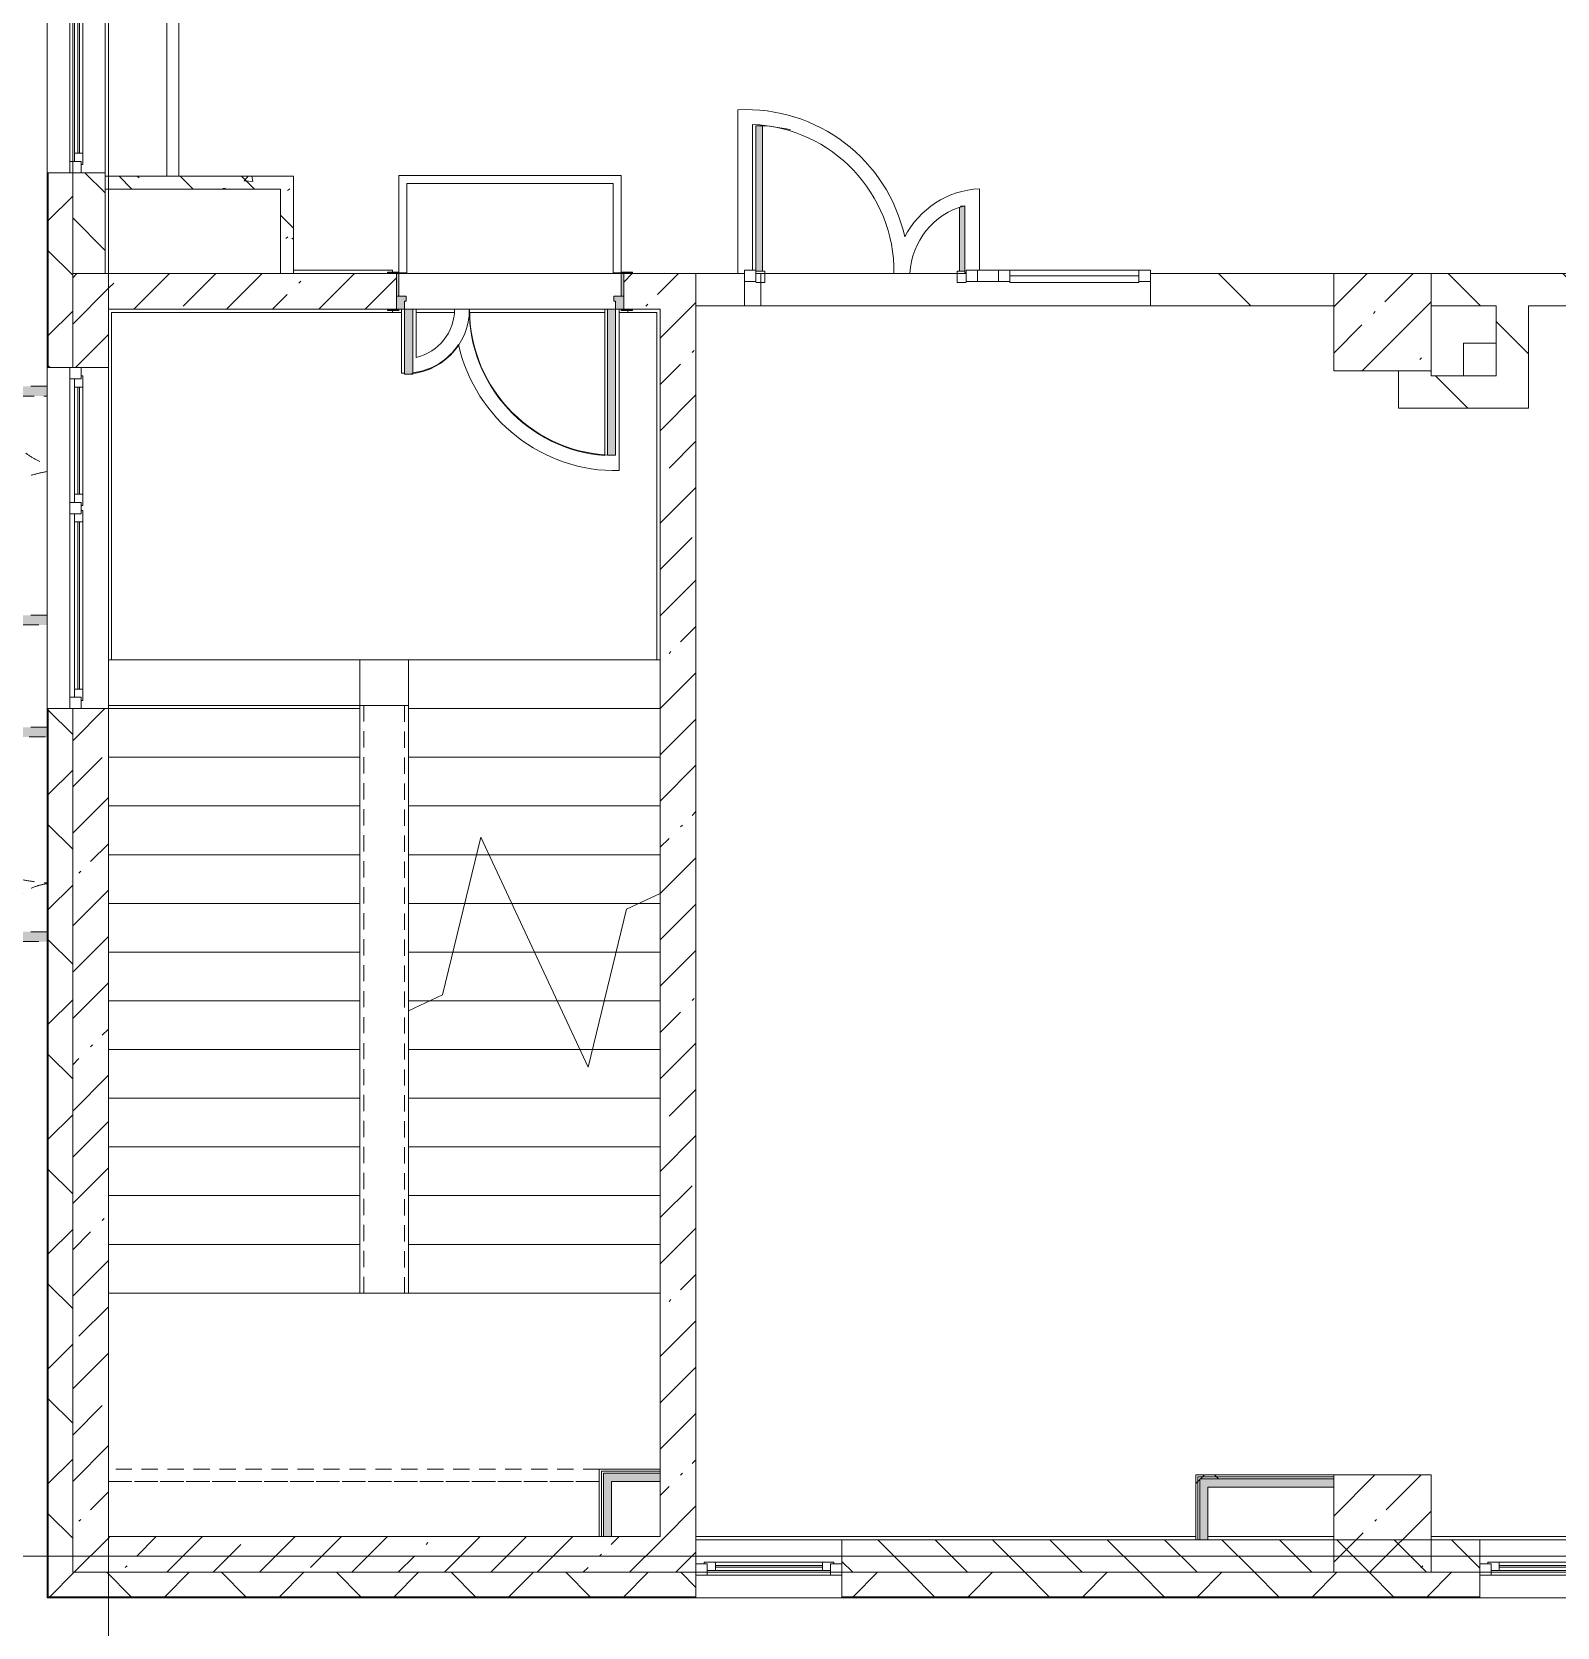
# Model space of a CAD drawing. Header units: millimetres. Extents: x 81609 to 272668, y -8553 to 29000.
# Drawn here: x 145297 to 154694, y -437 to 9388 of the extents above; entities that cross this region are included whole.
import ezdxf

# ---------------------------------------------------------------- set-up
doc = ezdxf.new("R2010")
doc.units = ezdxf.units.MM
doc.linetypes.add('200_ШТРИХ__ш1_п0_6_', pattern=[160, 100, -60])
doc.linetypes.add('Осевая', pattern=[3175, 635, -476.25, 1587.5, -476.25])
for name, color, linetype, lineweight, true_color in [('A-DETL-GENF-5', 7, 'Continuous', 5, 0xaaaaaa), ('A-DOOR-4', 7, 'Continuous', 5, 0xe2e2e2), ('A-DOOR-5', 7, 'Continuous', 5, 0xaaaaaa), ('A-DOOR-FRAM-2', 7, 'Continuous', 5, 0xe2e2e2), ('A-DOOR-FRAM-4', 7, 'Continuous', 5, 0xaaaaaa), ('A-FLOR-1', 7, 'Continuous', 5, 0xaaaaaa), ('I-WALL-2', 7, 'Continuous', 9, 0xe7e7e7), ('I-WALL-5', 7, 'Continuous', 5, 0x787878)]:
    doc.layers.add(name, color=color, linetype=linetype, lineweight=lineweight, true_color=true_color)
for name, color, linetype, lineweight in [('A-DETL-MBND-1', 7, '200_ШТРИХ__ш1_п0_6_', 9), ('A-GLAZ-3', 7, 'Continuous', 5), ('A-GLAZ-CURT-2', 7, 'Continuous', 5), ('A-GLAZ-CWMG-2', 7, 'Continuous', 5), ('A-WALL', 7, 'Continuous', 9), ('A-WALL-2', 7, 'Continuous', 5), ('I-WALL-3', 7, 'Continuous', 5), ('S-COLS-1', 7, 'Continuous', 5), ('S-STRS-2', 7, 'Continuous', 5), ('S-STRS-MBND-1', 7, 'Continuous', 5), ('Оси', 7, 'Continuous', 9), ('Оси-2', 7, 'Осевая', 9)]:
    doc.layers.add(name, color=color, linetype=linetype, lineweight=lineweight)
pattern_1 = [(135, (145658, 0), (-353.553, -353.553), [])]
pattern_2 = [(45, (145658, 0), (-353.5534, 353.5534), []), (135, (145658, 0), (-353.5534, -353.5534), [])]
pattern_3 = [(135, (145657.99, 0), (-176.7767, -176.7767), [])]
pattern_4 = [(45, (145658, 0), (-285.123, 285.123), []), (45, (145943.1, 0), (-285.123, 285.123), [504.031, -100.806, 16.764, -84.042])]
pattern_5 = [(135, (145658, 0), (-377.17, -377.17), [533.4, -88.9, 17.78, -88.9]), (135, (145658, 376.94), (-377.17, -377.17), []), (50, (145658, 0), (637.645, -55.787), [66.675, -733.425]), (355, (145658, 0), (-123.35, 668.7), [53.34, -586.74]), (100.451, (145711.1, -4.65), (514.3, 612.91), [56.665, -623.315]), (46.184, (145658, 177.8), (948.78, -147.15), [100.01, -1100.14]), (96.636, (145737.05, 165.5), (830.91, 866), [85, -934.97]), (351.184, (145658, 177.8), (830.92, 865.99), [80.01, -880.11]), (21, (145746.9, 133.35), (530.65, -357.928), [66.675, -733.425]), (326, (145746.9, 133.35), (216.31, 644.66), [53.34, -586.74]), (71.451, (145791.1, 103.5), (746.96, 286.724), [56.665, -623.315]), (37.5, (145657.99, 0), (10.8105, 295.9426), [16.764, -562.864, 16.764, -578.866, -588.962]), (37.5, (145657.99, 0), (10.8105, 295.9426), [-1175.258, 16.764, -572.198]), (7.5, (145658, 0), (233.869, 350.632), [16.764, -322.834, 16.764, -549.529, -224.472]), (7.5, (145658, 0), (233.869, 350.632), [-905.89, 16.764, -207.708]), (327.5, (145459.74, 0), (474.568, -20.051), [16.764, -205.486, 16.764, -676.656, -920.115]), (327.5, (145459.74, 0), (474.568, -20.051), [-915.67, 16.764, -903.35]), (317.5, (145370.84, 0), (518.452, 88.993), [16.764, -272.16, 16.764, -443.738, -653.415]), (317.5, (145370.84, 0), (518.452, 88.993), [-749.427, 16.764, -636.65])]
pattern_6 = [(45, (145658, 0), (-530.33, 530.33), []), (135, (145658, 0), (-530.33, -530.33), [])]

# ---------------------------------------------------------------- blocks, each defined once
blk = doc.blocks.new('120_Окно_СКБ_2Ст - 120_Окно_СКБ_2Ст 3100х2500 _мал_створка слева_ 2-22446355-2_9_3_птичка')
at = {"layer": 'A-GLAZ-3'}
for p, q in [((-1550, -127), (-1550, -57)), ((-1550, -57), (-1480, -57)), ((1550, -57), (-1550, -57)), ((-1480, -57), (-1480, -127)), ((650, -87), (-1480, -87)), ((-1480, -87), (-1480, -127)), ((-1430, -137), (-1430, -87)), ((600, -137), (600, -87)), ((650, -127), (650, -57)), ((650, -57), (720, -57)), ((650, -127), (650, -87)), ((720, -57), (720, -127)), ((1480, -87), (720, -87)), ((720, -87), (720, -127)), ((770, -137), (770, -87)), ((1430, -137), (1430, -87)), ((1480, -127), (1480, -57)), ((1480, -57), (1550, -57)), ((1480, -127), (1480, -87)), ((1550, -57), (1550, -127)), ((-1480, -127), (-1550, -127)), ((-1550, -127), (-1500, -127)), ((-1480, -127), (-1500, -127)), ((-1500, -127), (-1500, -137)), ((-1500, -137), (670, -137)), ((670, -137), (-1500, -137)), ((-1430, -107), (600, -107)), ((600, -117), (-1430, -117)), ((720, -127), (650, -127)), ((670, -127), (650, -127)), ((670, -127), (700, -127)), ((670, -137), (670, -127)), ((720, -127), (700, -127)), ((700, -127), (700, -137)), ((700, -137), (1500, -137)), ((1500, -137), (700, -137)), ((770, -107), (1430, -107)), ((1430, -117), (770, -117)), ((1550, -127), (1480, -127)), ((1500, -127), (1480, -127)), ((1500, -127), (1550, -127)), ((1500, -137), (1500, -127))]:
    blk.add_line(p, q, dxfattribs=at)
blk = doc.blocks.new('120_Окно_СКБ_1Ст - 120_Окно_СКБ_1Ст 900х2500_h_-22445987-2_9_3_птичка')
at = {"layer": 'A-GLAZ-3'}
for p, q in [((-450, -127), (-450, -57)), ((-450, -57), (-380, -57)), ((450, -57), (-450, -57)), ((-380, -57), (-380, -127)), ((380, -87), (-380, -87)), ((-380, -87), (-380, -127)), ((-330, -137), (-330, -87)), ((330, -137), (330, -87)), ((380, -127), (380, -57)), ((380, -57), (450, -57)), ((380, -127), (380, -87)), ((450, -57), (450, -127)), ((-380, -127), (-450, -127)), ((-450, -127), (-400, -127)), ((-380, -127), (-400, -127)), ((-400, -127), (-400, -137)), ((-400, -137), (400, -137)), ((400, -137), (-400, -137)), ((-330, -107), (330, -107)), ((330, -117), (-330, -117)), ((450, -127), (380, -127)), ((400, -127), (380, -127)), ((400, -127), (450, -127)), ((400, -137), (400, -127))]:
    blk.add_line(p, q, dxfattribs=at)
blk = doc.blocks.new('110_Дверь_СКБ_2Ст - Д-1 Лестничная клетка EIS60-24280000-2_9_3_птичка')
at = {"layer": 'A-DOOR-4'}
for points in [[(-637.5, 1010), (-637.5, 110), (-587.5, 110), (-587.5, 1010)], [(612.5, 510), (612.5, 110), (662.5, 110), (662.5, 510)], [(712.5, 30), (697.5, 30), (697.5, -110), (712.5, -110)]]:
    blk.add_hatch(color=256, dxfattribs=at).paths.add_polyline_path(points)
h = blk.add_hatch(color=256, dxfattribs=at)
h.paths.add_polyline_path([(712.5, 110), (662.5, 110), (662.5, 60), (652.5, 60), (652.5, 30), (712.5, 30), (712.5, 39.7)])
h.paths.add_polyline_path([(-687.5, 110), (-687.5, 30), (-627.5, 30), (-627.5, 60), (-637.5, 60), (-637.5, 110)])
at = {"layer": 'A-DOOR-FRAM-2'}
for points in [[(-742.5, 118), (-742.5, 110), (-672.5, 110), (-672.5, 118)], [(697.5, 118), (697.5, 110), (767.5, 110), (767.5, 118)], [(-672.5, 30), (-687.5, 30), (-687.5, -110), (-672.5, -110)], [(-672.5, -110), (-742.5, -110), (-742.5, -118), (-672.5, -118)], [(697.5, -110), (697.5, -118), (767.5, -118), (767.5, -110)]]:
    blk.add_hatch(color=256, dxfattribs=at).paths.add_polyline_path(points)
at = {"layer": 'A-DOOR-5'}
for p, q in [((-637.5, 1010), (-637.5, 110)), ((-587.5, 1010), (-637.5, 1010)), ((-587.5, 110), (-587.5, 1010)), ((662.5, 510), (612.5, 510)), ((612.5, 510), (612.5, 110)), ((662.5, 110), (662.5, 510)), ((-637.5, 110), (-587.5, 110)), ((612.5, 110), (662.5, 110))]:
    blk.add_line(p, q, dxfattribs=at)
for centre, radius, start, end in [((-637.5, 110), 900, 0, 90), ((662.5, 110), 400, 90, 180)]:
    blk.add_arc(centre, radius, start, end, dxfattribs=at)
at = {"layer": 'A-DOOR-FRAM-4'}
for p, q in [((-672.5, 118), (-742.5, 118)), ((-742.5, 118), (-742.5, 110)), ((-742.5, 110), (-672.5, 110)), ((-637.5, 110), (-687.5, 110)), ((-687.5, 110), (-687.5, 30)), ((-672.5, 110), (-672.5, 118)), ((-637.5, 60), (-637.5, 110)), ((662.5, 110), (662.5, 60)), ((712.5, 110), (662.5, 110)), ((767.5, 118), (697.5, 118)), ((697.5, 118), (697.5, 110)), ((697.5, 110), (767.5, 110)), ((712.5, 30), (712.5, 110)), ((767.5, 110), (767.5, 118)), ((-687.5, 30), (-627.5, 30)), ((-672.5, 30), (-687.5, 30)), ((-687.5, 30), (-687.5, -110)), ((-672.5, -110), (-672.5, 30)), ((-627.5, 60), (-637.5, 60)), ((-627.5, 30), (-627.5, 60)), ((662.5, 60), (652.5, 60)), ((652.5, 60), (652.5, 30)), ((652.5, 30), (712.5, 30)), ((712.5, 30), (697.5, 30)), ((697.5, 30), (697.5, -110)), ((712.5, -110), (712.5, 30)), ((-672.5, -110), (-742.5, -110)), ((-742.5, -110), (-742.5, -118)), ((-742.5, -118), (-672.5, -118)), ((-687.5, -110), (-672.5, -110)), ((-672.5, -118), (-672.5, -110)), ((697.5, -110), (712.5, -110)), ((767.5, -110), (697.5, -110)), ((697.5, -110), (697.5, -118)), ((697.5, -118), (767.5, -118)), ((767.5, -118), (767.5, -110))]:
    blk.add_line(p, q, dxfattribs=at)
blk = doc.blocks.new('BSC_Колонна _Прямоугольная - 600х600-V304-2_9_3_птичка')
at = {"layer": 'S-COLS-1'}
h = blk.add_hatch(dxfattribs=at)
h.set_pattern_fill('FP_144', color=256, style=0, pattern_type=2)
h.set_pattern_definition([(45, (-7960, -7600), (-285.123, 285.123), []), (45, (-7674.88, -7600), (-285.123, 285.123), [504.031, -100.806, 16.764, -84.042])])
h.paths.add_polyline_path([(-300, -300), (300, -300), (300, 300), (-300, 300), (-300, 150.3)])
for p, q in [((300, 300), (-300, 300)), ((-300, 300), (-300, -300)), ((300, -300), (300, 300)), ((-300, -300), (300, -300))]:
    blk.add_line(p, q, dxfattribs=at)
blk = doc.blocks.new('120_Окно_СКБ_2Ст - 120_Окно_СКБ_2Ст 2100х2500 _мал створка справа_-22445857-2_9_3_птичка')
at = {"layer": 'A-GLAZ-3'}
for p, q in [((-1050, -127), (-1050, -57)), ((-1050, -57), (-980, -57)), ((1050, -57), (-1050, -57)), ((-980, -57), (-980, -127)), ((150, -87), (-980, -87)), ((-980, -87), (-980, -127)), ((-930, -137), (-930, -87)), ((100, -137), (100, -87)), ((150, -127), (150, -57)), ((150, -57), (220, -57)), ((150, -127), (150, -87)), ((220, -57), (220, -127)), ((980, -87), (220, -87)), ((220, -87), (220, -127)), ((270, -137), (270, -87)), ((930, -137), (930, -87)), ((980, -127), (980, -57)), ((980, -57), (1050, -57)), ((980, -127), (980, -87)), ((1050, -57), (1050, -127)), ((-980, -127), (-1050, -127)), ((-1050, -127), (-1000, -127)), ((-980, -127), (-1000, -127)), ((-1000, -127), (-1000, -137)), ((-1000, -137), (170, -137)), ((170, -137), (-1000, -137)), ((-930, -107), (100, -107)), ((100, -117), (-930, -117)), ((220, -127), (150, -127)), ((170, -127), (150, -127)), ((170, -127), (200, -127)), ((170, -137), (170, -127)), ((220, -127), (200, -127)), ((200, -127), (200, -137)), ((200, -137), (1000, -137)), ((1000, -137), (200, -137)), ((270, -107), (930, -107)), ((930, -117), (270, -117)), ((1050, -127), (980, -127)), ((1000, -127), (980, -127)), ((1000, -127), (1050, -127)), ((1000, -137), (1000, -127))]:
    blk.add_line(p, q, dxfattribs=at)
blk = doc.blocks.new('120_Окно_СКБ_2Ст - 120_Окно_СКБ_2Ст 2100х2400 _мал створка справа_-22446225-2_9_3_птичка')
at = {"layer": 'A-GLAZ-3'}
for p, q in [((-1050, -127), (-1050, -57)), ((-1050, -57), (-980, -57)), ((1050, -57), (-1050, -57)), ((-980, -57), (-980, -127)), ((150, -87), (-980, -87)), ((-980, -87), (-980, -127)), ((-930, -137), (-930, -87)), ((100, -137), (100, -87)), ((150, -127), (150, -57)), ((150, -57), (220, -57)), ((150, -127), (150, -87)), ((220, -57), (220, -127)), ((980, -87), (220, -87)), ((220, -87), (220, -127)), ((270, -137), (270, -87)), ((930, -137), (930, -87)), ((980, -127), (980, -57)), ((980, -57), (1050, -57)), ((980, -127), (980, -87)), ((1050, -57), (1050, -127)), ((-980, -127), (-1050, -127)), ((-1050, -127), (-1000, -127)), ((-980, -127), (-1000, -127)), ((-1000, -127), (-1000, -137)), ((-1000, -137), (170, -137)), ((170, -137), (-1000, -137)), ((-930, -107), (100, -107)), ((100, -117), (-930, -117)), ((220, -127), (150, -127)), ((170, -127), (150, -127)), ((170, -127), (200, -127)), ((170, -137), (170, -127)), ((220, -127), (200, -127)), ((200, -127), (200, -137)), ((200, -137), (1000, -137)), ((1000, -137), (200, -137)), ((270, -107), (930, -107)), ((930, -117), (270, -117)), ((1050, -127), (980, -127)), ((1000, -127), (980, -127)), ((1000, -127), (1050, -127)), ((1000, -137), (1000, -127))]:
    blk.add_line(p, q, dxfattribs=at)
blk = doc.blocks.new('110_Дверь_СКБ_2Ст_Наружная - ДН-1_л__ Двухстворчатая 1350 х3200 _ЛК_ в свету с верхним остеклением 2-22796854-2_9_3_птичка')
at = {"layer": 'A-DETL-MBND-1'}
for points in [[(-715.5, 869), (-715.5, 79), (-655.5, 79), (-655.5, 869)], [(694.5, 419), (694.5, 79), (754.5, 79), (754.5, 419)]]:
    blk.add_hatch(color=256, dxfattribs=at).paths.add_polyline_path(points)
for p, q in [((-715.5, 869), (-715.5, 79)), ((-655.5, 869), (-715.5, 869)), ((-655.5, 79), (-655.5, 869)), ((754.5, 419), (694.5, 419)), ((694.5, 419), (694.5, 79)), ((754.5, 79), (754.5, 419))]:
    blk.add_line(p, q, dxfattribs=at)
for centre, radius, start, end in [((-715.5, -91), 960, 10.26296, 90), ((754.5, -91), 510, 90, 160.40155)]:
    blk.add_arc(centre, radius, start, end, dxfattribs=at)
blk = doc.blocks.new('110_Дверь_СКБ_2Ст_Наружная - ДН-3_л__ Двухстворчатая 1200 х3200 из подвала EI30-23666533-2_9_3_птичка')
at = {"layer": 'A-DETL-MBND-1'}
for points in [[(619.5, 989), (619.5, 79), (679.5, 79), (679.5, 989)], [(-640.5, 79), (-580.5, 79), (-580.5, 389), (-640.5, 389)]]:
    blk.add_hatch(color=256, dxfattribs=at).paths.add_polyline_path(points)
for p, q in [((679.5, 989), (619.5, 989)), ((619.5, 989), (619.5, 79)), ((679.5, 79), (679.5, 989)), ((-640.5, 389), (-640.5, 79)), ((-580.5, 389), (-640.5, 389)), ((-580.5, 79), (-580.5, 389))]:
    blk.add_line(p, q, dxfattribs=at)
for centre, radius, start, end in [((679.5, 29), 960, 90, 176.98148), ((-640.5, 29), 360, 8.16602, 90)]:
    blk.add_arc(centre, radius, start, end, dxfattribs=at)
blk = doc.blocks.new('Прямоугольный импост - 50 x 70 мм-31700031-2_9_3_птичка')
at = {"layer": 'A-GLAZ-CWMG-2'}
for p, q in [((-70, 35), (0, 35)), ((-70, -35), (-70, 35)), ((0, 35), (0, -35)), ((0, -35), (-70, -35))]:
    blk.add_line(p, q, dxfattribs=at)
blk = doc.blocks.new('Дверь_Витражная_остекление_ - ДВН_ДАО_Главный вход_1200 в свету-31742133-2_9_3_птичка')
at = {"layer": 'A-DOOR-4'}
for points in [[(-607.5, 30), (-607.5, 925), (-647.5, 922.4), (-647.5, 30)], [(639.5, 30), (639.5, 430), (633.2, 430), (607.5, 421), (607.5, 30)]]:
    blk.add_hatch(color=256, dxfattribs=at).paths.add_polyline_path(points)
at = {"layer": 'A-DETL-GENF-5'}
for p, q in [((-607.5, 925), (-647.5, 925)), ((-647.5, 925), (-647.5, 35)), ((-607.5, 30), (-607.5, 925)), ((607.5, 421), (607.5, 30)), ((640, 430), (633.2, 430)), ((-647.5, 30), (-607.5, 30)), ((-592.5, 30), (-647.5, 30)), ((-592.5, -40), (-592.5, 30)), ((592.5, -40), (592.5, 30)), ((592.5, 30), (639.5, 30)), ((607.5, 30), (639.5, 30)), ((-647.5, -40), (-592.5, -40)), ((647.5, -40), (592.5, -40))]:
    blk.add_line(p, q, dxfattribs=at)
at = {"layer": 'A-DOOR-5'}
blk.add_line((-647.5, 925), (-647.5, 35), dxfattribs=at)
for centre, radius, start, end in [((-647.5, 30), 895, 76.18663, 90), ((647.5, 30), 400, 91.06003, 94.89795)]:
    blk.add_arc(centre, radius, start, end, dxfattribs=at)
blk = doc.blocks.new('Системная панель - Стемалит - 40мм-32257327-2_9_3_птичка')
at = {"layer": 'A-GLAZ-CURT-2'}
for p, q in [((65, 35), (-65, 35)), ((-65, 35), (-65, -35)), ((65, -35), (65, 35)), ((-65, -35), (65, -35))]:
    blk.add_line(p, q, dxfattribs=at)
blk = doc.blocks.new('Прямоугольный импост - 50 x 70 мм-31687886-2_9_3_птичка')
at = {"layer": 'A-GLAZ-CWMG-2'}
for p, q in [((-35, 35), (35, 35)), ((-35, -35), (-35, 35)), ((35, 35), (35, -35)), ((35, -35), (-35, -35))]:
    blk.add_line(p, q, dxfattribs=at)
blk = doc.blocks.new('Прямоугольный импост - 50 x 70 мм-31701779-2_9_3_птичка')
at = {"layer": 'A-GLAZ-CWMG-2'}
for p, q in [((0, 35), (-70, 35)), ((-70, 35), (-70, -35)), ((0, -35), (0, 35)), ((-70, -35), (0, -35))]:
    blk.add_line(p, q, dxfattribs=at)
blk = doc.blocks.new('Системная панель - Стекло - 40мм-32257331-2_9_3_птичка')
at = {"layer": 'A-GLAZ-CURT-2'}
for p, q in [((397.5, 0), (-397.5, 0)), ((-397.5, 0), (-397.5, -40)), ((397.5, -40), (397.5, 0)), ((-397.5, -40), (397.5, -40))]:
    blk.add_line(p, q, dxfattribs=at)
blk = doc.blocks.new('Прямоугольный импост - 50 x 70 мм-31702100-2_9_3_птичка')
at = {"layer": 'A-GLAZ-CWMG-2'}
for p, q in [((-35, 35), (35, 35)), ((-35, -35), (-35, 35)), ((35, 35), (35, -35)), ((35, -35), (-35, -35))]:
    blk.add_line(p, q, dxfattribs=at)
blk = doc.blocks.new('Прямоугольный импост - 50 x 70 мм-31720914-2_9_3_птичка')
at = {"layer": 'A-GLAZ-CWMG-2'}
blk.add_line((6460, 7920), (5665, 7920), dxfattribs=at)
blk = doc.blocks.new('Зашивка приборов отопления15 - Зашивка приборов отопления-33281080-2_9_3_птичка')
at = {"layer": 'A-DETL-MBND-1'}
for p, q in [((3135, 535), (110, 535)), ((3135, 460), (110, 460)), ((110, 460), (3135, 460))]:
    blk.add_line(p, q, dxfattribs=at)
blk = doc.blocks.new('Зашивка приборов отопления42 - Зашивка приборов отопления-33374801-2_9_3_птичка')
at = {"layer": 'A-WALL-2'}
for p, q in [((37471.9, 23439), (35371.9, 23439)), ((37471.9, 23079), (37471.9, 23439)), ((35371.9, 23079), (37471.9, 23079)), ((37471.9, 23079), (35371.9, 23079)), ((35371.9, 23004), (37471.9, 23004)), ((37471.9, 23004), (37471.9, 23079))]:
    blk.add_line(p, q, dxfattribs=at)

msp = doc.modelspace()

# ---------------------------------------------------------------- hatches: boundary and pattern name
at = {"layer": 'A-WALL-2'}
h = msp.add_hatch(dxfattribs=at)
h.set_pattern_fill('FP_68', color=256, style=0, pattern_type=2)
h.set_pattern_definition(pattern_2)
h.paths.add_polyline_path([(145548, -100), (145548, 5220), (145398, 5220), (145398, -100)])
h.paths.add_polyline_path([(145398, 7320), (145548, 7320), (145548, 8520), (145398, 8520), (145398, 7750.3)])
h.paths.add_polyline_path([(145442.3, 10620), (145548, 10620), (145548, 11520), (145398, 11520), (145398, 10620)])
h.paths.add_polyline_path([(145548, 13120), (145548, 15350), (145398, 15350), (145398, 13120)])
h = msp.add_hatch(dxfattribs=at)
h.set_pattern_fill('FP_78', color=256, style=0, pattern_type=2)
h.set_pattern_definition(pattern_3)
h.paths.add_polyline_path([(145748, 7900), (145748, 8520), (145548, 8520), (145548, 7900)])
h.paths.add_polyline_path([(145548, 10620), (145748, 10620), (145748, 10900), (145548, 10900), (145548, 10642.6)])
h.paths.add_polyline_path([(145548, 11400), (145748, 11400), (145748, 11520), (145548, 11520)])
h.paths.add_polyline_path([(145748, 13120), (145748, 14700), (145548, 14700), (145548, 13120)])
h = msp.add_hatch(dxfattribs=at)
h.set_pattern_fill('FP_78', color=256, style=0, pattern_type=2)
h.set_pattern_definition(pattern_3)
h.paths.add_polyline_path([(150288, -100), (154218, -100), (154218, 100), (150288, 100)])
h.paths.add_polyline_path([(157500, -100), (157818, -100), (157818, 100), (157318, 100), (157318, -100)])
h = msp.add_hatch(dxfattribs=at)
h.set_pattern_fill('FP_68', color=256, style=0, pattern_type=2)
h.set_pattern_definition(pattern_2)
h.paths.add_polyline_path([(221358, -250), (221358, -100), (217218, -100), (217218, -250), (220571.4, -250)])
h.paths.add_polyline_path([(215006.3, -250), (216318, -250), (216318, -100), (212718, -100), (212718, -250), (213151.3, -250)])
h.paths.add_polyline_path([(207586.1, -250), (207718, -250), (207718, -100), (206568, -100), (206568, -250), (206658.6, -250)])
h.paths.add_polyline_path([(202568, -250), (202818, -250), (202818, -100), (202068, -100), (202068, -250), (202484.8, -250)])
h.paths.add_polyline_path([(204468, -250), (204468, -100), (203718, -100), (203718, -250), (203876.1, -250)])
h.paths.add_polyline_path([(210818, -250), (211818, -250), (211818, -100), (210818, -100)])
h.paths.add_polyline_path([(198968, -250), (198968, -100), (197568, -100), (197568, -250), (198310.9, -250)])
h.paths.add_polyline_path([(194468, -250), (194468, -100), (193068, -100), (193068, -250), (193673.3, -250)])
h.paths.add_polyline_path([(190890.8, -250), (190968, -250), (190968, -100), (190594.3, -100), (190594.3, -250)])
h.paths.add_polyline_path([(189068, -250), (189694.3, -250), (189694.3, -100), (188318, -100), (188318, -250), (189035.7, -250)])
h.paths.add_polyline_path([(181548, -250), (181548, -100), (180428, -100), (180428, -250), (181151.8, -250)])
h.paths.add_polyline_path([(184698, -250), (185218, -250), (185218, -100), (183648, -100), (183648, -250), (184398.1, -250)])
h.paths.add_polyline_path([(178833, -250), (179528, -250), (179528, -100), (178668, -100), (178668, -250)])
h.paths.add_polyline_path([(176514.2, -250), (176568, -250), (176568, -100), (174867.7, -100), (174867.7, -250), (176050.4, -250)])
h.paths.add_polyline_path([(167702.8, -250), (168368, -250), (168368, -100), (167268, -100), (167268, -250)])
h.paths.add_polyline_path([(162137.6, -250), (162918, -250), (162918, -100), (161768, -100), (161768, -250)])
h.paths.add_polyline_path([(163818, -250), (164468, -250), (164468, -100), (163818, -100)])
h.paths.add_polyline_path([(170468, -250), (172067.7, -250), (172067.7, -100), (170468, -100)])
h.paths.add_polyline_path([(154218, -250), (154218, -100), (150288, -100), (150288, -250), (153790, -250)])
h.paths.add_polyline_path([(148224.8, -250), (149388, -250), (149388, -100), (145398, -100), (145398, -250), (146369.8, -250)])
h.paths.add_polyline_path([(157318, -250), (158668, -250), (158668, -100), (157318, -100)])
at = {"layer": 'I-WALL-2'}
for points in [[(149168, 460), (149168, 510), (148818, 510), (148818, 460), (149152.4, 460)], [(148868, 120), (148868, 460), (148818, 460), (148818, 120)], [(153318, 425), (153318, 475), (152493, 475), (152493, 425), (152862.4, 425)], [(152543, 100), (152543, 425), (152493, 425), (152493, 100)]]:
    msp.add_hatch(color=256, dxfattribs=at).paths.add_polyline_path(points)
at = {"layer": 'I-WALL-3'}
h = msp.add_hatch(dxfattribs=at)
h.set_pattern_fill('FP_76', color=256, style=0, pattern_type=2)
h.set_pattern_definition(pattern_4)
h.paths.add_polyline_path([(145548, -100), (145768, -100), (145768, 5220), (145548, 5220), (145548, 1965.8)])
h.paths.add_polyline_path([(145548, 7320), (145768, 7320), (145768, 7900), (145548, 7900), (145548, 7750.3)])
h = msp.add_hatch(dxfattribs=at)
h.set_pattern_fill('FP_76', color=256, style=0, pattern_type=2)
h.set_pattern_definition(pattern_4)
h.paths.add_polyline_path([(145768, 7680), (147543, 7680), (147543, 7900), (145768, 7900), (145768, 7750.3)])
h.paths.add_polyline_path([(148943, 7680), (149168, 7680), (149168, 7900), (148943, 7900), (148943, 7730)])
h = msp.add_hatch(dxfattribs=at)
h.set_pattern_fill('FP_76', color=256, style=0, pattern_type=2)
h.set_pattern_definition(pattern_4)
h.paths.add_polyline_path([(149168, -100), (149388, -100), (149388, 7900), (149168, 7900), (149168, 120)])
h = msp.add_hatch(dxfattribs=at)
h.set_pattern_fill('FP_79', color=256, style=0, pattern_type=2)
h.set_pattern_definition(pattern_1)
h.paths.add_polyline_path([(155645, 7700), (157818, 7700), (157818, 7900), (157118, 7900), (157118, 7830), (156318, 7830), (156318, 7900), (153918, 7900), (153918, 7700), (154717.5, 7700)])
h.paths.add_polyline_path([(158427.6, 7700), (159217.9, 7700), (159217.9, 7900), (158418, 7900), (158418, 7700)])
h.paths.add_polyline_path([(152188, 7700), (153318, 7700), (153318, 7900), (152188, 7900), (152188, 7750.3)])
h.paths.add_polyline_path([(162318, 7700), (162318, 7900), (160657.9, 7900), (160657.9, 7700), (161818, 7700)])
h.paths.add_polyline_path([(149388, 7700), (149688, 7700), (149688, 7900), (149388, 7900), (149388, 7750.3)])
h = msp.add_hatch(dxfattribs=at)
h.set_pattern_fill('FP_79', color=256, style=0, pattern_type=2)
h.set_pattern_definition(pattern_1)
h.paths.add_polyline_path([(154518, 7070), (154518, 7700), (154318, 7700), (154318, 7070)])
h = msp.add_hatch(dxfattribs=at)
h.set_pattern_fill('FP_79', color=256, style=0, pattern_type=2)
h.set_pattern_definition(pattern_1)
h.paths.add_polyline_path([(153790, 7070), (153918, 7070), (153918, 7300), (153718, 7300), (153718, 7070)])
h = msp.add_hatch(dxfattribs=at)
h.set_pattern_fill('FP_79', color=256, style=0, pattern_type=2)
h.set_pattern_definition(pattern_1)
h.paths.add_polyline_path([(154318, 7070), (154318, 7270), (153918, 7270), (153918, 7070)])
h = msp.add_hatch(dxfattribs=at)
h.set_pattern_fill('FP_162', color=256, style=0, pattern_type=2)
h.set_pattern_definition(pattern_6)
h.paths.add_polyline_path([(153318, 487.5), (153318, 500), (152468, 500), (152468, 487.5), (152862.4, 487.5)])
h = msp.add_hatch(dxfattribs=at)
h.set_pattern_fill('FP_162', color=256, style=0, pattern_type=2)
h.set_pattern_definition(pattern_6)
h.paths.add_polyline_path([(152480.5, 100), (152480.5, 487.5), (152468, 487.5), (152468, 100)])
h = msp.add_hatch(dxfattribs=at)
h.set_pattern_fill('FP_162', color=256, style=0, pattern_type=2)
h.set_pattern_definition(pattern_6)
h.paths.add_polyline_path([(153318, 475), (153318, 487.5), (152480.5, 487.5), (152480.5, 475), (152862.4, 475)])
h = msp.add_hatch(dxfattribs=at)
h.set_pattern_fill('FP_162', color=256, style=0, pattern_type=2)
h.set_pattern_definition(pattern_6)
h.paths.add_polyline_path([(152480.5, 100), (152493, 100), (152493, 475), (152480.5, 475), (152480.5, 230.5)])
h = msp.add_hatch(dxfattribs=at)
h.set_pattern_fill('FP_76', color=256, style=0, pattern_type=2)
h.set_pattern_definition(pattern_4)
h.paths.add_polyline_path([(149168, -100), (149168, 120), (145768, 120), (145768, -100), (149152.4, -100)])
at = {"layer": 'I-WALL-5'}
h = msp.add_hatch(dxfattribs=at)
h.set_pattern_fill('FP_83', color=256, style=0, pattern_type=2)
h.set_pattern_definition(pattern_5)
h.paths.add_polyline_path([(146828, 8420), (146908, 8420), (146908, 8500), (145748, 8500), (145748, 8420), (146369.8, 8420)])
h = msp.add_hatch(dxfattribs=at)
h.set_pattern_fill('FP_83', color=256, style=0, pattern_type=2)
h.set_pattern_definition(pattern_5)
h.paths.add_polyline_path([(146908, 7900), (146908, 8420), (146828, 8420), (146828, 7900)])
at = {"layer": 'S-COLS-1'}
h = msp.add_hatch(dxfattribs=at)
h.set_pattern_fill('FP_76', color=256, style=0, pattern_type=2)
h.set_pattern_definition(pattern_4)
h.paths.add_polyline_path([(153918, -100), (153918, 500), (153318, 500), (153318, -100), (153790, -100)])

# ---------------------------------------------------------------- linework, layer by layer
at = {"layer": 'A-DETL-MBND-1'}
for p, q in [((147343, 1620), (147343, 5237.9)), ((147593, 5237.9), (147593, 1620))]:
    msp.add_line(p, q, dxfattribs=at)
at = {"layer": 'A-FLOR-1'}
for p, q in [((149646.1, 8907.6), (149646.1, 7900)), ((149736.1, 7920), (149736.1, 8818.2)), ((147557.6, 8503.9), (147557.6, 7908)), ((148927.5, 8503.9), (147557.6, 8503.9)), ((147607.6, 7903.9), (147607.6, 8453.9)), ((147607.6, 8453.9), (148877.5, 8453.9)), ((148877.5, 8453.9), (148877.5, 7903.9)), ((148927.5, 7903.9), (148927.5, 8503.9)), ((151135, 7920), (151135, 8421.4)), ((151045, 8317.2), (151045, 7903)), ((146908, 7920), (147518, 7920)), ((147518, 7920), (147518, 7908)), ((147558, 7903.9), (147607.6, 7903.9)), ((148877.5, 7903.9), (148927.5, 7903.9)), ((151053, 7900), (149788, 7900)), ((149788, 7900), (149788, 7700)), ((151045, 7903), (151053, 7903)), ((147518, 7672), (147518, 7659)), ((147574.8, 7680), (147574.8, 7285.7)), ((147664.8, 7680.2), (147593, 7680.2)), ((147664.8, 7383), (147664.8, 7680.2)), ((147991, 7680.2), (147901, 7680.2)), ((148893, 7680.2), (148826, 7680.2)), ((148826, 7680.2), (148826, 6777.9)), ((148916, 6685.4), (148916, 7680)), ((148968, 7659), (148968, 7672)), ((147574.8, 7659), (145788, 7659)), ((145788, 7659), (145788, 5520)), ((147664.8, 7659), (147898.9, 7659)), ((147992.2, 7659), (148826, 7659)), ((149147, 7659), (148916, 7659)), ((149147, 5520), (149147, 7659)), ((154118, 7470), (154318, 7470)), ((154118, 7270), (154118, 7470)), ((145788, 5520), (147618, 5520)), ((145768, 5237.9), (147618, 5237.9))]:
    msp.add_line(p, q, dxfattribs=at)
for centre, radius, start, end in [((149698.6, 7909), 1000, 12.44956, 93.01125), ((149698.6, 7909), 910, 359.43333, 87.64026), ((151160, 7878), 544, 92.63401, 153.04618), ((151160, 7878), 454, 104.67311, 177.22246), ((147596, 7680.2), 305, 283.0427, 0), ((148896, 7680.2), 905, 180, 265.56313), ((147596, 7680.2), 395, 276.84991, 326.45952), ((148896, 7680.2), 995, 192.67054, 271.1511), ((147596, 7680.2), 395, 266.92799, 269.56999)]:
    msp.add_arc(centre, radius, start, end, dxfattribs=at)
at = {"layer": 'A-WALL'}
for p, q in [((145395, 8520), (145395, 7320)), ((145398, 8520), (145398, 7320)), ((145548, 8520), (145548, 7320)), ((145748, 8500), (145748, 8420)), ((145548, 7900), (145748, 7900)), ((146828, 7900), (146908, 7900)), ((149388, 7900), (149388, 7700)), ((145395, 5220), (145395, -253)), ((145398, 5220), (145398, -250)), ((145548, 5220), (145548, -100)), ((148805.5, 522.5), (149168, 522.5)), ((148805.5, 120), (148805.5, 522.5)), ((148818, 510), (149168, 510)), ((148818, 120), (148818, 510)), ((149168, 460), (149168, 535)), ((152480.5, 487.5), (153318, 487.5)), ((152480.5, 100), (152480.5, 487.5)), ((152493, 475), (153318, 475)), ((152493, 100), (152493, 475)), ((148793, 120), (148868, 120)), ((150288, -100), (154218, -100)), ((145395, -253), (149388, -253)), ((145398, -250), (149388, -250)), ((150288, -250), (154218, -250)), ((150288, -253), (154218, -253))]:
    msp.add_line(p, q, dxfattribs=at)
at = {"layer": 'A-WALL-2'}
for p, q in [((145390, 11520), (145390, -258)), ((145748, 10900), (145748, 8500)), ((145748, 8520), (145390, 8520)), ((145748, 7900), (145748, 8420)), ((145390, 7320), (145548, 7320)), ((145548, 5220), (145390, 5220)), ((157818, 100), (149388, 100)), ((150288, 100), (150288, -258)), ((154218, -258), (154218, 100)), ((149388, -100), (145548, -100)), ((149388, -258), (149388, -100)), ((145390, -258), (163818, -258))]:
    msp.add_line(p, q, dxfattribs=at)
at = {"layer": 'I-WALL-3'}
for p, q in [((145548, 8520), (145548, 10620)), ((145768, 10620), (145768, 8500)), ((146908, 8500), (145748, 8500)), ((146908, 7900), (146908, 8500)), ((145748, 8420), (146828, 8420)), ((145768, 8420), (145768, 7900)), ((146828, 8420), (146828, 7900)), ((146828, 7900), (145748, 7900)), ((147488, 7900), (146908, 7900)), ((147558, 7900), (148928, 7900)), ((149688, 7900), (148998, 7900)), ((149688, 7700), (149688, 7900)), ((149758, 7900), (149788, 7900)), ((153318, 7900), (152188, 7900)), ((152188, 7900), (152188, 7700)), ((156318, 7900), (153918, 7900)), ((145768, 120), (145768, 7680)), ((145768, 7680), (147488, 7680)), ((147901, 7680), (147664.8, 7680)), ((148826, 7680), (147990.7, 7680)), ((148998, 7680), (149168, 7680)), ((149168, 7680), (149168, 535)), ((153318, 7700), (149388, 7700)), ((149388, -100), (149388, 7700)), ((153918, 7700), (154318, 7700)), ((154318, 7700), (154318, 7270)), ((154518, 7700), (156218, 7700)), ((154518, 7070), (154518, 7700)), ((145548, 7320), (145768, 7320)), ((153718, 7300), (153718, 7070)), ((153918, 7270), (153918, 7300)), ((154318, 7270), (153918, 7270)), ((153718, 7070), (154518, 7070)), ((145768, 5220), (145548, 5220)), ((149168, 535), (148793, 535)), ((148793, 535), (148793, 120)), ((153318, 500), (152468, 500)), ((152468, 500), (152468, 100)), ((153318, 425), (153318, 500)), ((148868, 460), (149168, 460)), ((148868, 120), (148868, 460)), ((149168, 460), (149168, 120)), ((152543, 425), (153318, 425)), ((152543, 100), (152543, 425)), ((148793, 120), (145768, 120)), ((149168, 120), (148868, 120)), ((149388, 120), (152468, 120)), ((152543, 120), (153318, 120)), ((153918, 120), (157318, 120)), ((149388, -100), (150288, -100)), ((157318, -100), (154218, -100))]:
    msp.add_line(p, q, dxfattribs=at)
at = {"layer": 'S-COLS-1'}
for p, q in [((153918, 500), (153318, 500)), ((153318, 500), (153318, -100)), ((153918, -100), (153918, 500)), ((153318, -100), (153918, -100))]:
    msp.add_line(p, q, dxfattribs=at)
at = {"layer": 'S-STRS-2'}
for p, q in [((145768, 5520), (147318, 5520)), ((149168, 5520), (147618, 5520)), ((147618, 5520), (147618, 5220)), ((149168, 5520), (147618, 5520)), ((145768, 5220), (147318, 5220)), ((145768, 5220), (147318, 5220)), ((147318, 5220), (147318, 5237.9)), ((147318, 4920), (147318, 5220)), ((147618, 5220), (147618, 4920)), ((149168, 5220), (147618, 5220)), ((149168, 5220), (147618, 5220)), ((145768, 4920), (147318, 4920)), ((145768, 4920), (147318, 4920)), ((147318, 4620), (147318, 4920)), ((147618, 4920), (147618, 4620)), ((149168, 4920), (147618, 4920)), ((149168, 4920), (147618, 4920)), ((145768, 4620), (147318, 4620)), ((145768, 4620), (147318, 4620)), ((147318, 4320), (147318, 4620)), ((147618, 4620), (147618, 4320)), ((149168, 4620), (147618, 4620)), ((149168, 4620), (147618, 4620)), ((145768, 4320), (147318, 4320)), ((145768, 4320), (147318, 4320)), ((147318, 4020), (147318, 4320)), ((147618, 4320), (147618, 4020)), ((148036.6, 4320), (147618, 4320)), ((148036.6, 4320), (147618, 4320)), ((148113.2, 4320), (148036.6, 4320)), ((148113.2, 4320), (148036.6, 4320)), ((149168, 4320), (148113.2, 4320)), ((149168, 4320), (148113.2, 4320)), ((145768, 4020), (147318, 4020)), ((145768, 4020), (147318, 4020)), ((147318, 3720), (147318, 4020)), ((147618, 4020), (147618, 3720)), ((147963.6, 4020), (147618, 4020)), ((147963.6, 4020), (147618, 4020)), ((148253.1, 4020), (147963.6, 4020)), ((148253.1, 4020), (147963.6, 4020)), ((149036.3, 4020), (148253.1, 4020)), ((149036.3, 4020), (148253.1, 4020)), ((149168, 4020), (149036.3, 4020)), ((149168, 4020), (149036.3, 4020)), ((145768, 3720), (147318, 3720)), ((145768, 3720), (147318, 3720)), ((147318, 3420), (147318, 3720)), ((147618, 3720), (147618, 3420)), ((147890.7, 3720), (147618, 3720)), ((147890.7, 3720), (147618, 3720)), ((148393, 3720), (147890.7, 3720)), ((148393, 3720), (147890.7, 3720)), ((148895.2, 3720), (148393, 3720)), ((148895.2, 3720), (148393, 3720)), ((149168, 3720), (148895.2, 3720)), ((149168, 3720), (148895.2, 3720)), ((145768, 3420), (147318, 3420)), ((145768, 3420), (147318, 3420)), ((147318, 3120), (147318, 3420)), ((147618, 3420), (147618, 3358.6)), ((147749.6, 3420), (147618, 3420)), ((147749.6, 3420), (147618, 3420)), ((147618, 3358.6), (147618, 3120)), ((148532.9, 3420), (147749.6, 3420)), ((148532.9, 3420), (147749.6, 3420)), ((148822.3, 3420), (148532.9, 3420)), ((148822.3, 3420), (148532.9, 3420)), ((149168, 3420), (148822.3, 3420)), ((149168, 3420), (148822.3, 3420)), ((145768, 3120), (147318, 3120)), ((145768, 3120), (147318, 3120)), ((147318, 2820), (147318, 3120)), ((147618, 3120), (147618, 2820)), ((148672.8, 3120), (147618, 3120)), ((148672.8, 3120), (147618, 3120)), ((148749.4, 3120), (148672.8, 3120)), ((148749.4, 3120), (148672.8, 3120)), ((149168, 3120), (148749.4, 3120)), ((149168, 3120), (148749.4, 3120)), ((145768, 2820), (147318, 2820)), ((145768, 2820), (147318, 2820)), ((147318, 2520), (147318, 2820)), ((147618, 2820), (147618, 2520)), ((149168, 2820), (147618, 2820)), ((149168, 2820), (147618, 2820)), ((145768, 2520), (147318, 2520)), ((145768, 2520), (147318, 2520)), ((147318, 2220), (147318, 2520)), ((147618, 2520), (147618, 2220)), ((149168, 2520), (147618, 2520)), ((149168, 2520), (147618, 2520)), ((145768, 2220), (147318, 2220)), ((145768, 2220), (147318, 2220)), ((147318, 1920), (147318, 2220)), ((147618, 2220), (147618, 1920)), ((149168, 2220), (147618, 2220)), ((149168, 2220), (147618, 2220)), ((145768, 1920), (147318, 1920)), ((145768, 1920), (147318, 1920)), ((147318, 1620), (147318, 1920)), ((147618, 1920), (147618, 1620)), ((149168, 1920), (147618, 1920)), ((149168, 1920), (147618, 1920)), ((145768, 1620), (147318, 1620)), ((145768, 1620), (147318, 1620)), ((147618, 1620), (147318, 1620)), ((149168, 1620), (147618, 1620)), ((149168, 1620), (147618, 1620))]:
    msp.add_line(p, q, dxfattribs=at)
at = {"layer": 'S-STRS-MBND-1'}
for p, q in [((145768, 5520), (147318, 5520)), ((145768, 1620), (145768, 5520)), ((147318, 1620), (147318, 5520)), ((145768, 5220), (147318, 5220)), ((145768, 5220), (147318, 5220)), ((145768, 4920), (147318, 4920)), ((145768, 4920), (147318, 4920)), ((145768, 4620), (147318, 4620)), ((145768, 4620), (147318, 4620)), ((147826.5, 3455.9), (148062.8, 4428.1)), ((148062.8, 4428.1), (148723.2, 3011.9)), ((145768, 4320), (147318, 4320)), ((145768, 4320), (147318, 4320)), ((148113.2, 4320), (148036.6, 4320)), ((148113.2, 4320), (148036.6, 4320)), ((148959.4, 3984.1), (149168, 4081.4)), ((145768, 4020), (147318, 4020)), ((145768, 4020), (147318, 4020)), ((148253.1, 4020), (147963.6, 4020)), ((148253.1, 4020), (147963.6, 4020)), ((148723.2, 3011.9), (148959.4, 3984.1)), ((149168, 4020), (149036.3, 4020)), ((149168, 4020), (149036.3, 4020)), ((145768, 3720), (147318, 3720)), ((145768, 3720), (147318, 3720)), ((148393, 3720), (147890.7, 3720)), ((148393, 3720), (147890.7, 3720)), ((149168, 3720), (148895.2, 3720)), ((149168, 3720), (148895.2, 3720)), ((147618, 3358.6), (147826.5, 3455.9)), ((145768, 3420), (147318, 3420)), ((145768, 3420), (147318, 3420)), ((147618, 3358.6), (147618, 1620)), ((148532.9, 3420), (147749.6, 3420)), ((148532.9, 3420), (147749.6, 3420)), ((149168, 3420), (148822.3, 3420)), ((149168, 3420), (148822.3, 3420)), ((149168, 3420), (149168, 1620)), ((145768, 3120), (147318, 3120)), ((145768, 3120), (147318, 3120)), ((148672.8, 3120), (147618, 3120)), ((148672.8, 3120), (147618, 3120)), ((149168, 3120), (148749.4, 3120)), ((149168, 3120), (148749.4, 3120)), ((145768, 2820), (147318, 2820)), ((145768, 2820), (147318, 2820)), ((149168, 2820), (147618, 2820)), ((149168, 2820), (147618, 2820)), ((145768, 2520), (147318, 2520)), ((145768, 2520), (147318, 2520)), ((149168, 2520), (147618, 2520)), ((149168, 2520), (147618, 2520)), ((145768, 2220), (147318, 2220)), ((145768, 2220), (147318, 2220)), ((149168, 2220), (147618, 2220)), ((149168, 2220), (147618, 2220)), ((145768, 1920), (147318, 1920)), ((145768, 1920), (147318, 1920)), ((149168, 1920), (147618, 1920)), ((149168, 1920), (147618, 1920)), ((145768, 1620), (145768, 120)), ((145768, 1620), (147318, 1620)), ((145768, 1620), (147318, 1620)), ((147618, 1620), (147318, 1620)), ((149168, 1620), (147618, 1620)), ((149168, 1620), (147618, 1620)), ((149168, 120), (149168, 1620)), ((145768, 120), (149168, 120))]:
    msp.add_line(p, q, dxfattribs=at)
at = {"layer": 'Оси'}
for p, q in [((145768, 5439), (145768, 15380)), ((145768, -4552.8), (145768, 5388.2)), ((143430.4, 0), (155930.4, 0))]:
    msp.add_line(p, q, dxfattribs=at)
at = {"layer": 'Оси-2'}
msp.add_line((145768, 5388.2), (145768, 5439), dxfattribs=at)

# ---------------------------------------------------------------- block references
at = {"layer": 'A-DETL-MBND-1', "rotation": 89.99999999999991}
for name, p in [('110_Дверь_СКБ_2Ст_Наружная - ДН-1_л__ Двухстворчатая 1350 х3200 _ЛК_ в свету с верхним остеклением 2-22796854-2_9_3_птичка', (145469, 6450.5)), ('110_Дверь_СКБ_2Ст_Наружная - ДН-3_л__ Двухстворчатая 1200 х3200 из подвала EI30-23666533-2_9_3_птичка', (145469, 4425.5))]:
    msp.add_blockref(name, p, dxfattribs=at)
at = {"layer": 'A-DETL-MBND-1'}
msp.add_blockref('Зашивка приборов отопления15 - Зашивка приборов отопления-33281080-2_9_3_птичка', (145658, 0), dxfattribs=at)
at = {"layer": 'A-DOOR-5'}
msp.add_blockref('Дверь_Витражная_остекление_ - ДВН_ДАО_Главный вход_1200 в свету-31742133-2_9_3_птичка', (150405.5, 7885), dxfattribs=at)
at = {"layer": 'A-DOOR-5', "rotation": 180}
msp.add_blockref('110_Дверь_СКБ_2Ст - Д-1 Лестничная клетка EIS60-24280000-2_9_3_птичка', (148255.5, 7790), dxfattribs=at)
at = {"layer": 'A-GLAZ-3'}
for name, p, rotation in [('120_Окно_СКБ_2Ст - 120_Окно_СКБ_2Ст 2100х2500 _мал створка справа_-22445857-2_9_3_птичка', (145473, 9570), 89.99999999999993), ('120_Окно_СКБ_2Ст - 120_Окно_СКБ_2Ст 2100х2400 _мал створка справа_-22446225-2_9_3_птичка', (145473, 6270), 89.99999999999993), ('120_Окно_СКБ_1Ст - 120_Окно_СКБ_1Ст 900х2500_h_-22445987-2_9_3_птичка', (149838, -175), 180), ('120_Окно_СКБ_2Ст - 120_Окно_СКБ_2Ст 3100х2500 _мал_створка слева_ 2-22446355-2_9_3_птичка', (155768, -175), 180)]:
    msp.add_blockref(name, p, dxfattribs=dict(at, rotation=rotation))
at = {"layer": 'A-GLAZ-CURT-2'}
for name, p in [('Системная панель - Стемалит - 40мм-32257327-2_9_3_птичка', (151188, 7885)), ('Системная панель - Стекло - 40мм-32257331-2_9_3_птичка', (151720.5, 7885))]:
    msp.add_blockref(name, p, dxfattribs=at)
at = {"layer": 'A-GLAZ-CWMG-2', "rotation": 180}
msp.add_blockref('Прямоугольный импост - 50 x 70 мм-31701779-2_9_3_птичка', (149688, 7885), dxfattribs=at)
at = {"layer": 'A-GLAZ-CWMG-2', "extrusion": (0, 0, -1), "rotation": 180}
for name, p in [('Прямоугольный импост - 50 x 70 мм-31687886-2_9_3_птичка', (-151088, 7885)), ('Прямоугольный импост - 50 x 70 мм-31702100-2_9_3_птичка', (-151288, 7885)), ('Прямоугольный импост - 50 x 70 мм-31700031-2_9_3_птичка', (-152188, 7885))]:
    msp.add_blockref(name, p, dxfattribs=at)
at = {"layer": 'A-GLAZ-CWMG-2'}
msp.add_blockref('Прямоугольный импост - 50 x 70 мм-31720914-2_9_3_птичка', (145658, 0), dxfattribs=at)
at = {"layer": 'A-WALL-2', "rotation": 90.0000000000001}
msp.add_blockref('Зашивка приборов отопления42 - Зашивка приборов отопления-33374801-2_9_3_птичка', (169207, -26871.9), dxfattribs=at)
at = {"layer": 'S-COLS-1'}
msp.add_blockref('BSC_Колонна _Прямоугольная - 600х600-V304-2_9_3_птичка', (153618, 7600), dxfattribs=at)

doc.saveas('drawing.dxf')
